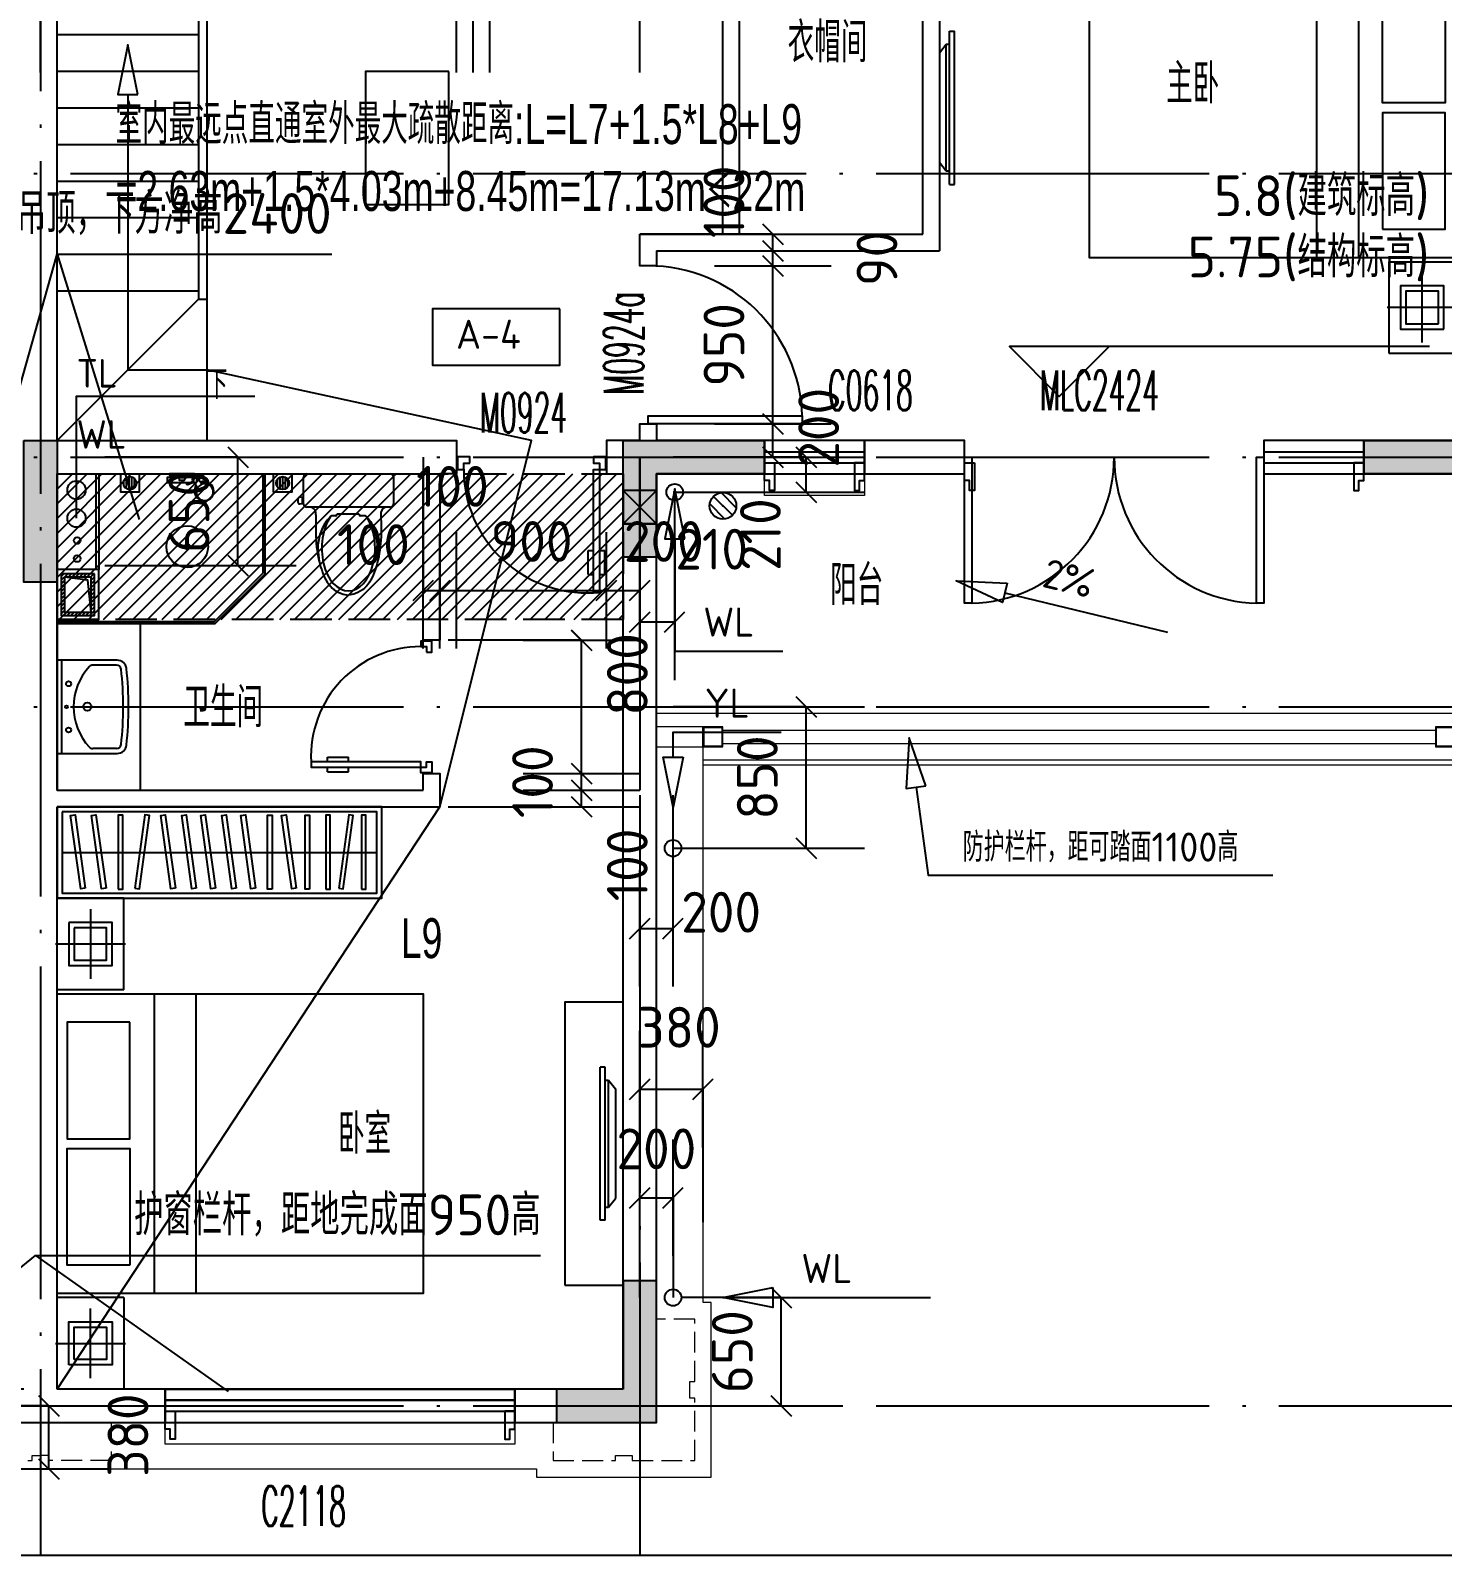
# Model space of a CAD drawing. Header units: millimetres. Extents: x -133666 to 228300, y -346623 to 180165.
# Drawn here: x -64215 to -55733, y -119190 to -110025 of the extents above; entities that cross this region are included whole.
import ezdxf
from ezdxf.enums import TextEntityAlignment as Align

# ---------------------------------------------------------------- set-up
doc = ezdxf.new("R2010")
doc.units = ezdxf.units.MM
doc.header["$LTSCALE"] = 1000
for name, pattern in [('__DASH', [0.35, 0.25, -0.1]), ('DASH', [0.35, 0.25, -0.1]), ('DOTE', [2.42, 2, -0.2, 0.02, -0.2])]:
    doc.linetypes.add(name, pattern=pattern)
doc.layers.get('0').update_dxf_attribs({"linetype": 'CONTINUOUS'})
doc.layers.add('0看线', color=9, linetype='CONTINUOUS', lineweight=0)
for name, color, linetype in [('0门窗套', 47, 'CONTINUOUS'), ('A-Lvtry', 5, 'CONTINUOUS'), ('AXIS_轴线_A', 1, 'DOTE'), ('COLU_柱墙_A', 2, 'CONTINUOUS'), ('COMP_栏杆_A', 163, 'CONTINUOUS'), ('DIM_引注_A', 3, 'CONTINUOUS'), ('DIM_标注_A', 3, 'CONTINUOUS'), ('DIM_标高_A', 3, 'CONTINUOUS'), ('DIM_符号_A', 3, 'CONTINUOUS'), ('EQU_厨卫设备_A', 6, 'CONTINUOUS'), ('EQU_活动家具_A', 237, 'CONTINUOUS'), ('HATCH_通用填充_A', 251, 'CONTINUOUS'), ('LINE_投影线_A', 7, 'CONTINUOUS'), ('LINE_细线_A', 9, 'CONTINUOUS'), ('LVTRY', 6, 'CONTINUOUS'), ('M门窗标号', 1, 'CONTINUOUS'), ('PUB_DIM', 3, 'CONTINUOUS'), ('STAIR_楼电梯_A', 9, 'CONTINUOUS'), ('TEXT_房间名称_A', 6, 'CONTINUOUS'), ('TEXT_通用文字_A', 7, 'CONTINUOUS'), ('VPIPE-雨水', 4, 'DASH'), ('WALL_填充墙_A', 2, 'CONTINUOUS'), ('WIN_门窗_A', 4, 'CONTINUOUS'), ('洁具，厨具', 6, 'CONTINUOUS'), ('看线', 161, 'CONTINUOUS')]:
    doc.layers.add(name, color=color, linetype=linetype)
doc.styles.add('_TCH_DIM', font='SIMPLEX.shx', dxfattribs={"width": 0.7, "bigfont": 'GBCBIG.shx'})
doc.styles.add('_中哲汉字字母', font='ZZ中哲字母', dxfattribs={"width": 0.7, "bigfont": 'ZZ中哲汉字'})
doc.styles.add('CADReader_TextStyle', font='tssdeng.shx', dxfattribs={"height": 0.2, "bigfont": 'gbcbig.shx'})
pattern_1 = [(270, (-773584.457, -5072206.199), (15.875, -9e-15), [])]
pattern_2 = [(270, (-774502.067, -5072206.199), (15.875, -9e-15), [])]

# ---------------------------------------------------------------- blocks, each defined once
blk = doc.blocks.new('mct-tl')
at = {"layer": '0门窗套'}
blk.add_lwpolyline([(60, 0), (60, -166.7), (30, -166.7), (30, -106.7), (0, -106.7), (0, 0), (60, 0)], dxfattribs=at)
blk = doc.blocks.new('yuirog')
at = {"layer": '0看线'}
for points in [[(-1020, 5890), (-1020, 5800), (-420, 5800), (-420, 5890)], [(3930, -50), (950, -50), (950, -100), (-100, -100), (-100, 950), (-50, 950), (-50, 4290)], [(1080, 296.7), (1080, 100), (3180, 100), (3180, 296.7)]]:
    blk.add_lwpolyline(points, dxfattribs=at)
at = {"layer": '0看线', "linetype": 'DASH', "ltscale": 0.5}
for points in [[(850, 230), (850, 0), (475, 0), (475, 30), (375, 30), (375, 0), (0, 0), (0, 375), (30, 375), (30, 475), (0, 475), (0, 850), (230, 850)], [(3505, 230), (3505, 0), (3880, 0), (3880, 30), (3930, 30)]]:
    blk.add_lwpolyline(points, dxfattribs=at)
at = {"layer": '0门窗套'}
for p in [(-4020, 5996.7), (1080, 296.7)]:
    blk.add_blockref('mct-tl', p, dxfattribs=at)
at = {"layer": '0门窗套', "extrusion": (0, 0, -1), "zscale": -1}
for p in [(1620, 5996.7), (420, 5996.7), (-3180, 296.7)]:
    blk.add_blockref('mct-tl', p, dxfattribs=at)
at = {"layer": '0门窗套', "extrusion": (0, 0, -1), "xscale": -1, "zscale": -1}
blk.add_blockref('mct-tl', (1020, 5996.7), dxfattribs=at)
blk = doc.blocks.new('座便')
for p, q in [((-270, -200), (-270, -40)), ((-250, -20), (250, -20)), ((270, -40), (270, -200)), ((-303.5, -170.5), (-303.5, -190.2)), ((-303.5, -170.5), (-303.5, -190.2)), ((-270, -162.3), (-292.7, -160.5)), ((-270, -162.3), (-292.7, -160.5)), ((-276.1, -198.8), (-276.1, -161.8)), ((-276.1, -198.8), (-276.1, -161.8)), ((-292.7, -200.1), (-270, -198.4)), ((-292.7, -200.1), (-270, -198.4)), ((-221.7, -220), (-250, -220)), ((221.7, -220), (-221.7, -220)), ((221.7, -220), (-221.7, -220)), ((-77.3, -272.6), (-100.5, -272.6)), ((-77.3, -272.6), (-100.5, -272.6)), ((-69.3, -262), (-69.3, -264.6)), ((65.1, -262), (-69.3, -262)), ((-69.3, -262), (-69.3, -264.6)), ((65.1, -262), (-69.3, -262)), ((65.1, -264.6), (65.1, -262)), ((65.1, -264.6), (65.1, -262)), ((100.5, -272.6), (73.1, -272.6)), ((100.5, -272.6), (73.1, -272.6)), ((250, -220), (221.7, -220))]:
    blk.add_line(p, q)
for centre, radius, start, end in [((-250, -40), 20, 90, 180), ((250, -40), 20, 0, 90), ((250, -40), 20, 0, 90), ((-293.5, -170.5), 10, 85.56158, 180), ((-293.5, -170.5), 10, 85.56158, 180), ((-293.5, -190.2), 10, 180, 274.43842), ((-293.5, -190.2), 10, 180, 274.43842), ((-250, -200), 20, 180, 270), ((-238.3, -260.4), 43.7, 351.37849, 67.65047), ((-100.5, -280.6), 8, 90, 145.22779), ((-100.5, -280.6), 8, 90, 145.22779), ((-77.3, -264.6), 8, 270, 0), ((-77.3, -264.6), 8, 270, 0), ((73.1, -264.6), 8, 180, 270), ((73.1, -264.6), 8, 180, 270), ((100.5, -280.6), 8, 34.77221, 90), ((100.5, -280.6), 8, 34.77221, 90), ((238.3, -260.4), 43.7, 112.34953, 188.62151), ((250, -200), 20, 270, 0)]:
    blk.add_arc(centre, radius, start, end)
blk.add_ellipse((0, -466.8), major_axis=(0, 256.5), ratio=0.624298, start_param=0.73236, end_param=5.550825)
for points, knots in [([(-195.1, -266.9), (-196.6, -324.4), (-199.4, -436.2), (-170.6, -586.5), (-119.1, -698.5), (-49.6, -739.9), (-14.2, -746.4), (0, -749)], [0, 0, 0, 0, 171.873008, 333.949451, 459.747669, 524.048243, 567.39816, 567.39816, 567.39816, 567.39816]), ([(195.1, -266.9), (196.6, -324.4), (199.4, -436.2), (170.6, -586.5), (119.1, -698.5), (49.6, -739.9), (14.2, -746.4), (0, -749)], [0, 0, 0, 0, 171.873008, 333.949451, 459.747669, 524.048243, 567.39816, 567.39816, 567.39816, 567.39816]), ([(-107.1, -276), (-116.1, -285.9), (-144.6, -317.3), (-174.9, -382.8), (-187.7, -466.4), (-179.2, -520.4), (-175, -546.4)], [0, 0, 0, 0, 40.186691, 126.909564, 211.63779, 290.070492, 290.070492, 290.070492, 290.070492]), ([(-107.1, -276), (-116.1, -285.9), (-144.6, -317.3), (-174.9, -382.8), (-187.7, -466.4), (-179.2, -520.4), (-175, -546.4)], [0, 0, 0, 0, 40.186691, 126.909564, 211.63779, 290.070492, 290.070492, 290.070492, 290.070492]), ([(107.1, -276), (116.1, -285.9), (144.6, -317.3), (174.9, -382.8), (187.7, -466.4), (179.2, -520.4), (175, -546.4)], [0, 0, 0, 0, 40.186691, 126.909564, 211.63779, 290.070492, 290.070492, 290.070492, 290.070492]), ([(107.1, -276), (116.1, -285.9), (144.6, -317.3), (174.9, -382.8), (187.7, -466.4), (179.2, -520.4), (175, -546.4)], [0, 0, 0, 0, 40.186691, 126.909564, 211.63779, 290.070492, 290.070492, 290.070492, 290.070492])]:
    blk.add_open_spline(points, degree=3, knots=knots)
blk = doc.blocks.new('shower1')
for points in [[(-51.4, -88.6), (-21.4, -88.6), (-21.4, 88.6), (-51.4, 88.6)], [(-37.2, -17.3), (-8, -17.3), (-8, 17.3), (-37.2, 17.3)], [(-21.4, -6.1), (0, -6.1), (0, 6.8), (-21.4, 6.8)], [(-8, -75), (0, -75), (0, 75), (-8, 75)]]:
    blk.add_lwpolyline(points, close=True)
for points in [[(-37.9, -62.1), (-84.5, -93.6)], [(-19.9, -89), (-61.8, -121.8)]]:
    blk.add_lwpolyline(points)
for centre, radius, start, end in [((-103.4, -132.6), 58, 56.12168, 20.8953), ((-105.6, -133.5), 55.7, 56.56803, 19.51592), ((-109.7, -137.1), 50.3, 59.93566, 17.69043), ((-41.6, -84.6), 17.1, 318.96713, 109.91341), ((-33, -78.3), 16.9, 320.84423, 107.65607), ((-117.8, -143.6), 60.1, 21.2546, 56.37155)]:
    blk.add_arc(centre, radius, start, end)
for points, knots in [([(-47.4, -68.5), (-59.3, -51.6), (-74.7, -29.7), (-56.1, -27.5), (-51.4, -27.2)], [0, 0, 0, 0, 41.956528, 54.187933, 54.187933, 54.187933, 54.187933]), ([(-46.4, -58.9), (-56.4, -46.3), (-70, -29.4), (-55.7, -31.5), (-51.4, -32.5)], [0, 0, 0, 0, 30.927195, 41.70808, 41.70808, 41.70808, 41.70808])]:
    blk.add_open_spline(points, degree=3, knots=knots)
blk = doc.blocks.new('A$C5CA51191')
at = {"layer": 'EQU_活动家具_A'}
for p, q in [((3000, 2400), (3000, 2950)), ((3000, 2950), (3400, 2950)), ((3200, 2885), (3200, 2465)), ((3410, 2675), (2990, 2675)), ((3000, 2400), (3400, 2400)), ((2565.9, 2375), (2565.9, 575)), ((2817.7, 2375), (2817.7, 575)), ((107.1, 1015), (107.1, 1935)), ((107.1, 1935), (137.1, 1935)), ((137.1, 1015), (137.1, 1935)), ((137.1, 1015), (137.1, 1935)), ((88.2, 1856.2), (46.4, 1804.4)), ((88.2, 1093.8), (88.2, 1856.2)), ((107.1, 1856.2), (88.2, 1856.2)), ((46.4, 1804.4), (46.4, 1145.6)), ((88.2, 1093.8), (46.4, 1145.6)), ((107.1, 1093.8), (88.2, 1093.8)), ((107.1, 1015), (137.1, 1015)), ((3000, 550), (3400, 550)), ((3000, 550), (3000, 0)), ((3200, 65), (3200, 485)), ((3410, 275), (2990, 275)), ((3000, 0), (3400, 0))]:
    blk.add_line(p, q, dxfattribs=at)
for points in [[(3330, 2805), (3330, 2545), (3070, 2545), (3070, 2805)], [(350, 625), (0, 625), (0, 2325), (350, 2325)], [(3400, 575), (3400, 2375), (1200, 2375), (1200, 575)], [(2962.9, 2204.9), (3339.3, 2204.9), (3339.3, 1504.6), (2962.9, 1504.6)], [(2962.9, 745.1), (3339.3, 745.1), (3339.3, 1445.4), (2962.9, 1445.4)], [(3330, 145), (3330, 405), (3070, 405), (3070, 145)]]:
    blk.add_lwpolyline(points, close=True, dxfattribs=at)
for points in [[(3297.5, 2772.5), (3297.5, 2577.5), (3102.5, 2577.5), (3102.5, 2772.5), (3297.5, 2772.5)], [(3297.5, 177.5), (3297.5, 372.5), (3102.5, 372.5), (3102.5, 177.5), (3297.5, 177.5)]]:
    blk.add_lwpolyline(points, dxfattribs=at)
blk = doc.blocks.new('A$C60E5526C')
at = {"layer": 'EQU_活动家具_A'}
blk.add_line((1920, 275), (30, 275), dxfattribs=at)
for points in [[(1950, 550), (1950, 0), (0, 0), (0, 550)], [(1920, 520), (1920, 30), (30, 30), (30, 520)], [(121.7, 53.5), (94.7, 53.5), (94.7, 498.5), (121.7, 498.5)], [(258.3, 59.7), (231.6, 56), (171.2, 496.9), (198, 500.5)], [(335.8, 53.5), (308.8, 53.5), (308.8, 498.5), (335.8, 498.5)], [(433.7, 53.5), (460.7, 53.5), (460.7, 498.5), (433.7, 498.5)], [(514.2, 59.7), (540.9, 56), (601.3, 496.9), (574.6, 500.5)], [(658.4, 53.5), (685.4, 53.5), (685.4, 498.5), (658.4, 498.5)], [(758.9, 59.7), (785.6, 56), (846, 496.9), (819.3, 500.5)], [(873.6, 59.7), (900.4, 56), (960.8, 496.9), (934, 500.5)], [(999.3, 59.7), (1026.1, 56), (1086.4, 496.9), (1059.7, 500.5)], [(1114.1, 59.7), (1140.8, 56), (1201.2, 496.9), (1174.4, 500.5)], [(1239.7, 59.7), (1266.5, 56), (1326.9, 496.9), (1300.1, 500.5)], [(1482.5, 59.7), (1455.8, 56), (1395.4, 496.9), (1422.1, 500.5)], [(1583, 53.5), (1556, 53.5), (1556, 498.5), (1583, 498.5)], [(1656, 59.7), (1682.8, 56), (1743.2, 496.9), (1716.4, 500.5)], [(1781.7, 59.7), (1808.5, 56), (1868.8, 496.9), (1842.1, 500.5)]]:
    blk.add_lwpolyline(points, close=True, dxfattribs=at)
blk = doc.blocks.new('A$C43C32891')
at = {"layer": 'EQU_活动家具_A'}
for p, q in [((410, 2950), (10, 2950)), ((410, 2400), (410, 2950)), ((210, 2885), (210, 2465)), ((0, 2675), (420, 2675)), ((410, 2400), (10, 2400)), ((592.3, 2375), (592.3, 575)), ((844.1, 2375), (844.1, 575)), ((3019.3, 1015), (3019.3, 1935)), ((3019.3, 1015), (3019.3, 1935)), ((3049.3, 1935), (3019.3, 1935)), ((3049.3, 1015), (3049.3, 1935)), ((3049.3, 1856.2), (3068.2, 1856.2)), ((3068.2, 1093.8), (3068.2, 1856.2)), ((3068.2, 1856.2), (3110, 1804.4)), ((3110, 1804.4), (3110, 1145.6)), ((3068.2, 1093.8), (3110, 1145.6)), ((3049.3, 1015), (3019.3, 1015)), ((3049.3, 1093.8), (3068.2, 1093.8)), ((410, 550), (10, 550)), ((410, 550), (410, 0)), ((210, 65), (210, 485)), ((0, 275), (420, 275)), ((410, 0), (10, 0))]:
    blk.add_line(p, q, dxfattribs=at)
for points in [[(80, 2805), (80, 2545), (340, 2545), (340, 2805)], [(10, 575), (10, 2375), (2210, 2375), (2210, 575)], [(447.1, 2204.9), (70.7, 2204.9), (70.7, 1504.6), (447.1, 1504.6)], [(447.1, 745.1), (70.7, 745.1), (70.7, 1445.4), (447.1, 1445.4)], [(80, 145), (80, 405), (340, 405), (340, 145)]]:
    blk.add_lwpolyline(points, close=True, dxfattribs=at)
for points in [[(112.5, 2772.5), (112.5, 2577.5), (307.5, 2577.5), (307.5, 2772.5), (112.5, 2772.5)], [(112.5, 177.5), (112.5, 372.5), (307.5, 372.5), (307.5, 177.5), (112.5, 177.5)]]:
    blk.add_lwpolyline(points, dxfattribs=at)
blk = doc.blocks.new('fhhrthrtjrtjrt')
at = {"layer": 'EQU_厨卫设备_A'}
h = blk.add_hatch(dxfattribs=at)
h.set_pattern_fill('ANSI31', color=256, scale=10, angle=225, style=0)
h.set_pattern_definition(pattern_1)
edge = h.paths.add_edge_path()
edge.add_arc((-285602.9, 318146), 39.3, 0, 360, ccw=False)
h = blk.add_hatch(dxfattribs=at)
h.set_pattern_fill('ANSI31', color=256, scale=10, angle=225, style=0)
h.set_pattern_definition(pattern_1)
edge = h.paths.add_edge_path()
edge.add_arc((-285602.9, 318146), 39.3, 0, 360, ccw=False)
h = blk.add_hatch(dxfattribs=at)
h.set_pattern_fill('ANSI31', color=256, scale=10, angle=225, style=0)
h.set_pattern_definition(pattern_2)
edge = h.paths.add_edge_path()
edge.add_arc((-284685.3, 318146), 39.3, 0, 360, ccw=False)
h = blk.add_hatch(dxfattribs=at)
h.set_pattern_fill('ANSI31', color=256, scale=10, angle=225, style=0)
h.set_pattern_definition(pattern_2)
edge = h.paths.add_edge_path()
edge.add_arc((-284685.3, 318146), 39.3, 0, 360, ccw=False)
at = {"layer": 'HATCH_通用填充_A'}
h = blk.add_hatch(dxfattribs=at)
h.set_pattern_fill('ANSI31', color=256, scale=500)
h.set_pattern_definition([(45, (-604135.504, -32817.92), (-44.194174, 44.194174), [])])
h.paths.add_polyline_path([(-282640.3, 317326), (-286040.3, 317326), (-286040.3, 318201), (-282640.3, 318201)])
at = {"layer": 'LVTRY', "ltscale": 5}
h = blk.add_hatch(dxfattribs=at)
h.set_pattern_fill('ANSI31', color=256, scale=10)
h.set_pattern_definition([(45, (-594158.315, -40320.07), (-11.22532015, 11.22532015), [])])
h.paths.add_polyline_path([(-286015.3, 317601), (-286015.3, 317351), (-285815.3, 317351), (-285815.3, 317601)])
h.paths.add_polyline_path([(-285995.3, 317581), (-285835.3, 317581), (-285835.3, 317371), (-285995.3, 317371)], flags=16)
at = {"layer": 'AXIS_轴线_A', "linetype": 'DOTE'}
for p, q in [((-286140.3, 322501), (-286140.3, 311701)), ((-282540.3, 318301), (-282540.3, 311701))]:
    blk.add_line(p, q, dxfattribs=at)
at = {"layer": 'COMP_栏杆_A'}
blk.add_lwpolyline([(-283290.3, 312634.4), (-285390.3, 312634.4), (-285390.3, 312701), (-283290.3, 312701)], close=True, dxfattribs=at)
at = {"layer": 'EQU_厨卫设备_A'}
for p, q in [((-282029, 317929.8), (-282119.5, 318020.3)), ((-281983.7, 317952.5), (-282096.9, 318065.6)), ((-281961.1, 317997.7), (-282051.6, 318088.2))]:
    blk.add_line(p, q, dxfattribs=at)
for points in [[(-286040.3, 317313), (-285095.3, 317313), (-284802.3, 317606), (-284802.3, 318201)], [(-286040.3, 317301), (-285090.3, 317301), (-284790.3, 317601), (-284790.3, 318201)], [(-285808.3, 318201), (-285790.3, 318201), (-285790.3, 317626), (-286040.3, 317626)], [(-285808.3, 318201), (-285808.3, 318201), (-285808.3, 317626), (-286040.3, 317626)], [(-285540.3, 317076), (-285540.3, 317301), (-286040.3, 317301), (-286040.3, 316301), (-285540.3, 316301), (-285540.3, 317076)]]:
    blk.add_lwpolyline(points, dxfattribs=at)
for points in [[(-285657.9, 318201), (-285547.9, 318201), (-285547.9, 318091), (-285657.9, 318091)], [(-285657.9, 318201), (-285547.9, 318201), (-285547.9, 318091), (-285657.9, 318091)], [(-284740.3, 318201), (-284630.3, 318201), (-284630.3, 318091), (-284740.3, 318091)]]:
    blk.add_lwpolyline(points, close=True, dxfattribs=at)
for centre, radius in [((-285923.8, 318104), 55), ((-285602.9, 318146), 39.3), ((-285602.9, 318146), 39.3), ((-284685.3, 318146), 39.3), ((-284685.3, 318146), 39.3), ((-282040.3, 318009), 80), ((-285923.8, 317935), 55), ((-285258.7, 317763.9), 125), ((-285920.1, 317800.1), 20), ((-285258.7, 317763.9), 16), ((-285920.1, 317691.6), 20)]:
    blk.add_circle(centre, radius, dxfattribs=at)
blk.add_point((-282040.3, 318009), dxfattribs=at)
at = {"layer": 'EQU_活动家具_A'}
blk.add_lwpolyline([(-283687.3, 320620.2), (-284187.3, 320620.2), (-284187.3, 319820.2), (-283687.3, 319820.2), (-283687.3, 320620.2)], dxfattribs=at)
at = {"layer": 'LINE_投影线_A'}
for p, q in [((-282440.3, 318101), (-282640.3, 318101)), ((-282440.3, 317901), (-282640.3, 317901))]:
    blk.add_line(p, q, dxfattribs=at)
at = {"layer": 'LINE_投影线_A', "linetype": '__DASH'}
blk.add_lwpolyline([(-282640.3, 317326), (-286040.3, 317326), (-286040.3, 318201), (-282640.3, 318201)], close=True, dxfattribs=at)
at = {"layer": 'LINE_投影线_A'}
blk.add_lwpolyline([(-282440.3, 318101), (-282640.3, 318101), (-282640.3, 317901), (-282440.3, 317901)], close=True, dxfattribs=at)
for points in [[(-282440.3, 317901), (-282640.3, 318101)], [(-282440.3, 318101), (-282640.3, 317901)], [(-285835.3, 317371), (-285855.8, 317561.6), (-285995.3, 317581)]]:
    blk.add_lwpolyline(points, dxfattribs=at)
at = {"layer": 'LINE_细线_A'}
blk.add_lwpolyline([(-286040.3, 312701), (-283740.3, 316201), (-283190.3, 318401), (-285140.3, 318826)], dxfattribs=at)
at = {"layer": 'LVTRY', "ltscale": 5}
for points in [[(-285790.3, 317626), (-286040.3, 317626), (-286040.3, 317326), (-285790.3, 317326)], [(-285815.3, 317601), (-286015.3, 317601), (-286015.3, 317351), (-285815.3, 317351)], [(-285835.3, 317581), (-285995.3, 317581), (-285995.3, 317371), (-285835.3, 317371)]]:
    blk.add_lwpolyline(points, close=True, dxfattribs=at)
at = {"layer": 'STAIR_楼电梯_A'}
for p, q in [((-285190.3, 321521), (-285190.3, 319251)), ((-285140.3, 321521), (-285140.3, 320565.5)), ((-286040.3, 320841), (-285190.3, 320841)), ((-286040.3, 320621), (-285190.3, 320621)), ((-285140.3, 320565.5), (-285140.3, 320409.1)), ((-286040.3, 320401), (-285190.3, 320401)), ((-285140.3, 320409.1), (-285140.3, 319251)), ((-286040.3, 320181), (-285190.3, 320181)), ((-286040.3, 319961), (-285190.3, 319961)), ((-286040.3, 319741), (-285190.3, 319741)), ((-286040.3, 319521), (-285190.3, 319521)), ((-286040.3, 319301), (-285190.3, 319301)), ((-285190.3, 319251), (-286040.3, 318401)), ((-285190.3, 319251), (-285140.3, 319251)), ((-285140.3, 319251), (-285140.3, 318401))]:
    blk.add_line(p, q, dxfattribs=at)
at = {"layer": 'WALL_填充墙_A', "linetype": 'Continuous'}
for points in [[(-282040.3, 319641), (-282040.3, 322501)], [(-281940.3, 319641), (-281940.3, 322401)], [(-280840.3, 319641), (-280840.3, 321604.3), (-280740.3, 321604.3), (-280740.3, 319541)], [(-286040.3, 318401), (-286040.3, 321521)], [(-282440.3, 319541), (-282440.3, 319451.5), (-282540.3, 319451.5), (-282540.3, 319641)], [(-282540.3, 319641), (-282040.3, 319641)], [(-281940.3, 319641), (-280840.3, 319641)], [(-282440.3, 319541), (-281940.3, 319541)], [(-281940.3, 319541), (-280740.3, 319541)], [(-282540.3, 318401), (-282540.3, 318501.5), (-282440.3, 318501.5), (-282440.3, 318401)], [(-286040.3, 318401), (-283840.3, 318401)], [(-283840.3, 318401), (-283640.3, 318401), (-283640.3, 318201), (-283740.3, 318201)], [(-282540.3, 318401), (-282740.3, 318401), (-282740.3, 318201), (-282640.3, 318201)], [(-282440.3, 318201), (-281790.3, 318201), (-281790.3, 318401), (-282440.3, 318401)], [(-280590.3, 318201), (-280590.3, 318401), (-281190.3, 318401), (-281190.3, 318201), (-280590.3, 318201)], [(-277640.3, 318401), (-278190.3, 318401), (-278190.3, 318201), (-277440.3, 318201)], [(-286040.3, 316301), (-286040.3, 318201)], [(-286040.3, 318201), (-283840.3, 318201)], [(-283740.3, 318201), (-283740.3, 317201), (-283840.3, 317201), (-283840.3, 318201)], [(-282640.3, 312701), (-282640.3, 318201)], [(-282440.3, 312501), (-282440.3, 318201)], [(-283840.3, 316301), (-283840.3, 316401), (-283740.3, 316401), (-283740.3, 316201)], [(-286040.3, 316301), (-283840.3, 316301)], [(-286040.3, 312701), (-286040.3, 316201)], [(-286040.3, 316201), (-283740.3, 316201)], [(-286240.3, 312701), (-286890.3, 312701), (-286890.3, 312501), (-286140.3, 312501)], [(-286140.3, 312501), (-285390.3, 312501), (-285390.3, 312701), (-286040.3, 312701)], [(-282640.3, 312701), (-283290.3, 312701), (-283290.3, 312501), (-282440.3, 312501)]]:
    blk.add_lwpolyline(points, dxfattribs=at)
at = {"layer": 'WIN_门窗_A', "linetype": 'Continuous'}
for points in [[(-281564, 318549), (-281564, 318501.5), (-282490.3, 318501.5), (-282490.3, 318549), (-281564, 318549)], [(-281190.3, 318201), (-281190.3, 318401), (-281790.3, 318401), (-281790.3, 318201), (-281190.3, 318201)], [(-278190.3, 318201), (-278190.3, 318401), (-278790.3, 318401), (-278790.3, 318201), (-278190.3, 318201)], [(-283560.8, 318265.5), (-283560.8, 318302.6), (-283635, 318302.6), (-283635, 318228.4), (-283597.9, 318228.4), (-283597.9, 318265.5), (-283560.8, 318265.5)], [(-282744.5, 318302.6), (-282818.7, 318302.6), (-282818.7, 318265.5), (-282781.6, 318265.5), (-282781.6, 317486.3), (-282818.7, 317486.3), (-282818.7, 318228.4), (-282744.5, 318228.4), (-282744.5, 318302.6)], [(-281790.3, 318334.4), (-281190.3, 318334.4)], [(-280545.3, 318301), (-280545.3, 317423.5), (-280590.3, 317423.5), (-280590.3, 318301), (-280545.3, 318301)], [(-278790.3, 318301), (-278790.3, 317423.5), (-278835.3, 317423.5), (-278835.3, 318301), (-278790.3, 318301)], [(-278790.3, 318334.4), (-278190.3, 318334.4)], [(-281790.3, 318267.7), (-281190.3, 318267.7)], [(-278790.3, 318267.7), (-278190.3, 318267.7)], [(-282850.1, 317739.9), (-282818.7, 317739.9)], [(-282850.1, 317597.1), (-282850.1, 317739.9)], [(-282781.6, 317739.9), (-282750.2, 317739.9)], [(-282750.2, 317597.1), (-282750.2, 317739.9)], [(-282850.1, 317597.1), (-282818.7, 317597.1)], [(-282781.6, 317597.1), (-282750.2, 317597.1)], [(-283821.9, 317130.4), (-283788.9, 317130.4), (-283788.9, 317196.3), (-283854.8, 317196.3), (-283854.8, 317163.3), (-283821.9, 317163.3), (-283821.9, 317130.4)], [(-283788.9, 316404.8), (-283854.8, 316404.8), (-283854.8, 316470.7), (-284514.5, 316470.7), (-284514.5, 316437.8), (-283821.9, 316437.8), (-283821.9, 316470.7), (-283788.9, 316470.7), (-283788.9, 316404.8)], [(-284416, 316470.7), (-284416, 316498.6)], [(-284416, 316498.6), (-284289.1, 316498.6)], [(-284289.1, 316470.7), (-284289.1, 316498.6)], [(-284416, 316409.8), (-284416, 316437.8)], [(-284416, 316409.8), (-284289.1, 316409.8)], [(-284289.1, 316409.8), (-284289.1, 316437.8)], [(-283290.3, 312501), (-283290.3, 312701), (-285390.3, 312701), (-285390.3, 312501), (-283290.3, 312501)], [(-285390.3, 312634.4), (-283290.3, 312634.4)], [(-285390.3, 312567.7), (-283290.3, 312567.7)]]:
    blk.add_lwpolyline(points, dxfattribs=at)
for centre, radius, start, end in [((-282490.3, 318525.2), 926.2, 1.46928, 90), ((-280567.8, 318301), 877.5, 271.46928, 360), ((-278812.8, 318301), 877.5, 180, 268.53072), ((-282855.8, 318227.5), 742.1, 179.92833, 272.86603), ((-283855.7, 316503.7), 659.6, 89.92833, 182.86603)]:
    blk.add_arc(centre, radius, start, end, dxfattribs=at)
at = {"layer": '洁具，厨具'}
for p, q in [((-286011.2, 316521), (-286011.2, 317081)), ((-285683.9, 317052.3), (-285825.6, 317052.3)), ((-285683.8, 316550.1), (-285826, 316550.1))]:
    blk.add_line(p, q, dxfattribs=at)
blk.add_lwpolyline([(-285624, 316570.7, 0.056951), (-285624, 317031.4, 0.381268), (-285679.6, 317081), (-286040.3, 317081), (-286040.3, 316521), (-285679.6, 316521, 0.381268)], format="xyb", close=True, dxfattribs=at)
for centre, radius in [((-285971.2, 316939.9), 15), ((-285858.7, 316801.9), 24.9), ((-285983.6, 316801.1), 8), ((-285971.2, 316662.1), 15)]:
    blk.add_circle(centre, radius, dxfattribs=at)
for centre, radius, start, end in [((-285588.2, 316801), 353.9, 136.75809, 223.15434), ((-285825.6, 317024.3), 28, 90, 136.75809), ((-285683.9, 317024.3), 28, 6.51223, 90), ((-287639.9, 316801), 1996.7, 353.49841, 6.51223), ((-285826, 316578.1), 28, 223.15434, 270), ((-285683.8, 316578.1), 28, 270, 353.49841)]:
    blk.add_arc(centre, radius, start, end, dxfattribs=at)
at = {"layer": 'A-Lvtry'}
blk.add_blockref('座便', (-284290.3, 318221), dxfattribs=at)
at = {"layer": 'EQU_厨卫设备_A', "extrusion": (0, 0, -1), "xscale": -1, "zscale": -1, "rotation": 270}
blk.add_blockref('shower1', (285289.9, 318201), dxfattribs=at)
at = {"layer": 'EQU_活动家具_A', "xscale": -1}
for name, p in [('A$C43C32891', (-277630.3, 318926)), ('A$C60E5526C', (-284090.3, 315651)), ('A$C5CA51191', (-282640.3, 312701))]:
    blk.add_blockref(name, p, dxfattribs=at)
blk = doc.blocks.new('J54J6K6K')
at = {"layer": 'DIM_引注_A', "linetype": 'Continuous'}
for points in [[(-286490.3, 317926), (-286040.3, 319521), (-285547.9, 317926)], [(-286040.3, 319521), (-284390.8, 319521)]]:
    blk.add_lwpolyline(points, dxfattribs=at)
at = {"layer": 'DIM_标注_A', "linetype": 'Continuous'}
for points in [[(-286140.3, 320614.1), (-286140.3, 321314.1)], [(-286140.3, 320614.1), (-286140.3, 321314.1)], [(-283640.1, 320614.1), (-283640.1, 321314.1)], [(-283540.3, 320614.1), (-283540.3, 321314.1)], [(-283440.3, 320614.1), (-283440.3, 321314.1)], [(-282540.3, 320614.1), (-282540.3, 321314.1)], [(-282040.3, 320614.1), (-282040.3, 321314.1)], [(-281940.3, 320614.1), (-281940.3, 321314.1)], [(-281802.2, 319702.9), (-281678.4, 319579.2)], [(-282540.3, 318301), (-281740.3, 318301), (-281740.3, 319641), (-282540.3, 319641)], [(-282090.3, 319641), (-281390.3, 319641)], [(-281802.2, 319602.9), (-281678.4, 319479.2)], [(-282090.3, 319541), (-281390.3, 319541)], [(-281802.2, 319513.3), (-281678.4, 319389.6)], [(-282090.3, 319451.5), (-281390.3, 319451.5)], [(-281802.2, 318563.3), (-281678.4, 318439.6)], [(-282090.3, 318501.5), (-281390.3, 318501.5)], [(-285753.8, 317651), (-284953.8, 317651), (-284953.8, 318301), (-285753.8, 318301)], [(-285303.8, 318301), (-284603.8, 318301)], [(-285015.7, 318362.9), (-284891.9, 318239.2)], [(-283840.3, 318301), (-283840.3, 317501), (-282540.3, 317501), (-282540.3, 318301)], [(-282340.3, 318091), (-281540.3, 318091), (-281540.3, 318301), (-282340.3, 318301)], [(-282090.3, 318301), (-281390.3, 318301)], [(-281890.3, 318301), (-281190.3, 318301)], [(-281802.2, 318362.9), (-281678.4, 318239.2)], [(-281602.2, 318362.9), (-281478.4, 318239.2)], [(-282540.3, 318111), (-282540.3, 317311), (-282330.3, 317311), (-282330.3, 318111)], [(-281602.2, 318152.9), (-281478.4, 318029.2)], [(-281890.3, 318091), (-281190.3, 318091)], [(-283840.3, 317151), (-283840.3, 317851)], [(-283740.3, 317151), (-283740.3, 317851)], [(-283640.3, 317151), (-283640.3, 317851)], [(-282740.3, 317151), (-282740.3, 317851)], [(-282540.3, 317151), (-282540.3, 317851)], [(-285303.8, 317651), (-284603.8, 317651)], [(-285015.7, 317712.9), (-284891.9, 317589.2)], [(-282540.3, 316961), (-282540.3, 317661)], [(-282330.3, 316961), (-282330.3, 317661)], [(-283902.2, 317439.2), (-283778.4, 317562.9)], [(-283802.2, 317439.2), (-283678.4, 317562.9)], [(-283702.2, 317439.2), (-283578.4, 317562.9)], [(-282802.2, 317439.2), (-282678.4, 317562.9)], [(-282602.2, 317439.2), (-282478.4, 317562.9)], [(-282602.2, 317249.2), (-282478.4, 317372.9)], [(-282392.2, 317249.2), (-282268.4, 317372.9)], [(-281602.2, 316862.9), (-281478.4, 316739.2)], [(-282340.3, 315951.5), (-281540.3, 315951.5), (-281540.3, 316801), (-282340.3, 316801)], [(-281890.3, 316801), (-281190.3, 316801)], [(-282540.3, 316269.5), (-282540.3, 315469.5), (-282340.3, 315469.5), (-282340.3, 316269.5)], [(-281602.2, 316013.4), (-281478.4, 315889.7)], [(-281890.3, 315951.5), (-281190.3, 315951.5)], [(-282540.3, 315119.5), (-282540.3, 315819.5)], [(-282340.3, 315119.5), (-282340.3, 315819.5)], [(-282602.2, 315407.7), (-282478.4, 315531.4)], [(-282402.2, 315407.7), (-282278.4, 315531.4)], [(-282540.3, 314153.5), (-282540.3, 314853.5)], [(-282160.3, 314153.5), (-282160.3, 314853.5)], [(-282602.2, 314441.7), (-282478.4, 314565.4)], [(-282222.2, 314441.7), (-282098.4, 314565.4)], [(-282540.3, 313703.5), (-282540.3, 314503.5), (-282160.3, 314503.5), (-282160.3, 313703.5)], [(-286152.2, 312662.9), (-286028.4, 312539.2)], [(-286890.3, 312221), (-286090.3, 312221), (-286090.3, 312601), (-286890.3, 312601)], [(-286440.3, 312601), (-285740.3, 312601)], [(-286152.2, 312282.9), (-286028.4, 312159.2)], [(-286440.3, 312221), (-285740.3, 312221)]]:
    blk.add_lwpolyline(points, dxfattribs=at)
at = {"layer": 'DIM_标高_A', "linetype": 'Continuous'}
blk.add_lwpolyline([(-277795.6, 318966.1), (-280319.8, 318966.1), (-280019.8, 318666.1), (-279719.8, 318966.1)], dxfattribs=at)
at = {"layer": 'DIM_符号_A', "linetype": 'Continuous'}
for points in [[(-285923.8, 317935), (-285923.8, 318668.5), (-284852.8, 318668.5)], [(-285923.8, 318301), (-284852.8, 318301)], [(-282270.3, 317811), (-282330.3, 318111), (-282390.3, 317811), (-282270.3, 317811)], [(-282330.3, 317811), (-282330.3, 317135.6), (-281680.3, 317135.6)], [(-280333.6, 317545.2), (-280361.8, 317428.6), (-280639.2, 317557.6), (-280333.6, 317545.2)], [(-280347.7, 317486.9), (-279370.5, 317250.1)], [(-282340.3, 316498.5), (-282340.3, 316648.5), (-281690.3, 316648.5)], [(-280821, 316326.5), (-280921.3, 316615.5), (-280939.8, 316310.2), (-280821, 316326.5)], [(-282280.3, 316498.5), (-282340.3, 316198.5), (-282400.3, 316498.5), (-282280.3, 316498.5)], [(-280880.4, 316318.3), (-280807.8, 315790.1), (-278736.3, 315790.1)], [(-287174, 312686.5), (-286170, 313503.1), (-285012.3, 312686.5)], [(-286170, 313503.1), (-283135.5, 313503.1)]]:
    blk.add_lwpolyline(points, dxfattribs=at)
at = {"layer": 'PUB_DIM', "linetype": 'Continuous'}
for points in [[(-283690.3, 316201), (-282890.3, 316201), (-282890.3, 317201), (-283690.3, 317201)], [(-283240.3, 317201), (-282540.3, 317201)], [(-282952.2, 317262.9), (-282828.4, 317139.2)], [(-282952.2, 316462.9), (-282828.4, 316339.2)], [(-283240.3, 316401), (-282540.3, 316401)], [(-283240.3, 316301), (-282540.3, 316301)], [(-282952.2, 316362.9), (-282828.4, 316239.2)], [(-283240.3, 316201), (-282540.3, 316201)], [(-282952.2, 316262.9), (-282828.4, 316139.2)]]:
    blk.add_lwpolyline(points, dxfattribs=at)
at = {"layer": 'VPIPE-雨水', "linetype": 'Continuous'}
for centre in [(-282330.3, 318091), (-282340.3, 315951.5)]:
    blk.add_circle(centre, 50, dxfattribs=at)
at = {"layer": 'DIM_引注_A', "color": 7, "style": 'CADReader_TextStyle'}
blk.add_text('阴影区域需吊顶，下方净高2400', height=245, dxfattribs=at).set_placement((-284390.8, 319888.5), align=Align.TOP_RIGHT)
at = {"layer": 'DIM_标注_A', "color": 7, "style": 'CADReader_TextStyle'}
for s, rotation, p in [('100', 90, (-282034.3, 319836)), ('90', 90, (-281115.3, 319496.2)), ('950', 90, (-282034.3, 318976.5)), ('200', 90, (-281465.3, 318478.1)), ('650', 90, (-285247.8, 317976)), ('100', 360.00001, (-283665.3, 318126)), ('210', 90, (-281815.3, 317836)), ('100', 360.00001, (-284140.3, 317776)), ('900', 360.00001, (-283190.3, 317795)), ('200', 360.00001, (-282395.3, 317795)), ('210', 360.00001, (-282108.3, 317748.6)), ('850', 90, (-281834.3, 316376.3)), ('200', 360.00001, (-282051.3, 315567.1)), ('380', 360.00001, (-282304.3, 314875.6)), ('380', 449.99999, (-285614.8, 312424.6))]:
    blk.add_text(s, height=245, rotation=rotation, dxfattribs=at).set_placement(p, align=Align.MIDDLE)
at = {"layer": 'DIM_标高_A', "color": 7, "style": 'CADReader_TextStyle'}
for s, p in [('5.8(建筑标高)', (-277795.6, 319995.1)), ('5.75(结构标高)', (-277795.6, 319627.6))]:
    blk.add_text(s, height=245, dxfattribs=at).set_placement(p, align=Align.TOP_RIGHT)
at = {"layer": 'DIM_符号_A', "style": 'CADReader_TextStyle'}
for s, p in [('TL', (-285923.8, 318668.5)), ('WL', (-285923.8, 318301))]:
    blk.add_text(s, height=171.5, dxfattribs=at).set_placement(p, align=Align.BOTTOM_LEFT)
at = {"layer": 'DIM_符号_A', "color": 7, "style": 'CADReader_TextStyle'}
blk.add_text('2%%%', height=175, rotation=-13.62376, dxfattribs=at).set_placement((-279963.7, 317573.9), align=Align.MIDDLE)
for s, p in [('WL', (-282005.3, 317310.6)), ('YL', (-282015.3, 316823.5)), ('防护栏杆，距可踏面1100高', (-279772, 315965.1))]:
    blk.add_text(s, height=175, dxfattribs=at).set_placement(p, align=Align.MIDDLE)
blk.add_text('护窗栏杆，距地完成面950高', height=245, dxfattribs=at).set_placement((-283135.5, 313870.6), align=Align.TOP_RIGHT)
at = {"layer": 'PUB_DIM', "color": 7, "style": 'CADReader_TextStyle'}
for s, p in [('800', (-282615.3, 316995.9)), ('100', (-283184.3, 316351)), ('100', (-282615.3, 315851))]:
    blk.add_text(s, height=245, rotation=90, dxfattribs=at).set_placement(p, align=Align.MIDDLE)
blk = doc.blocks.new('h54j54j45j4m')
at = {"layer": 'TEXT_房间名称_A', "style": '_中哲汉字字母', "width": 0.7}
for s, p in [('衣帽间', (-281651.5, 320674.1)), ('主卧', (-279378.1, 320425.6)), ('室内最远点直通室外最大疏散距离:L=L7+1.5*L8+L9', (-285689.3, 320183.1)), ('=2.63m+1.5*4.03m+8.45m=17.13m＜22m', (-285689.3, 319781.1)), ('阳台', (-281396.3, 317412.4)), ('卫生间', (-285281.7, 316677.5)), ('L9', (-283975.7, 315290.8)), ('卧室', (-284352.5, 314114.5))]:
    blk.add_text(s, height=240, dxfattribs=at).set_placement(p)
blk = doc.blocks.new('554y54y')
at = {"layer": 'M门窗标号', "style": '_TCH_DIM', "width": 0.494118}
blk.add_text('M0924a', height=238, rotation=90, dxfattribs=at).set_placement((-282517.5, 318676.2))
for s, p in [('C0618', (-281409, 318583.9)), ('MLC2424', (-280136.4, 318583.9)), ('M0924', (-283500.4, 318449.2)), ('C2118', (-284814.4, 311879.1))]:
    blk.add_text(s, height=238, dxfattribs=at).set_placement(p)
blk = doc.blocks.new('A$C2E3860E6')
at = {"layer": 'HATCH_通用填充_A'}
h = blk.add_hatch(color=256, dxfattribs=at)
h.dxf.hatch_style = 1
h.paths.add_polyline_path([(39600, 200), (40000, 200), (40000, 0), (39400, 0), (39400, 850), (39600, 850)])
h.paths.add_polyline_path([(46600, 200), (46200, 200), (46200, 0), (46800, 0), (46800, 850), (46600, 850)])
h.paths.add_polyline_path([(22400, 200), (22800, 200), (22800, 0), (22200, 0), (22200, 850), (22400, 850)])
h.paths.add_polyline_path([(29400, 200), (29000, 200), (29000, 0), (29600, 0), (29600, 850), (29400, 850)])
h.paths.add_polyline_path([(41950, 15750), (41450, 15750), (41450, 15350), (41950, 15350)])
h.paths.add_polyline_path([(44750, 15750), (44250, 15750), (44250, 15350), (44750, 15350)])
h.paths.add_polyline_path([(38600, 9900), (38600, 10750), (38800, 10750), (38800, 9900)])
h.paths.add_polyline_path([(47600, 9900), (47600, 10750), (47400, 10750), (47400, 9900)])
h.paths.add_polyline_path([(41950, 17300), (41450, 17300), (41450, 16900), (41950, 16900)])
h.paths.add_polyline_path([(44750, 17300), (44250, 17300), (44250, 16900), (44750, 16900)])
h.paths.add_polyline_path([(40800, 13600), (40300, 13600), (40300, 13200), (40800, 13200)])
h.paths.add_polyline_path([(45900, 13600), (45400, 13600), (45400, 13200), (45900, 13200)])
h.paths.add_polyline_path([(35700, 11700), (35700, 11200), (35500, 11200), (35500, 11900), (36350, 11900), (36350, 11700)])
h.paths.add_polyline_path([(34600, 9900), (34600, 8450), (34400, 8450), (34400, 10100), (34600, 10100)])
h.paths.add_polyline_path([(35150, 5900), (34600, 5900), (34600, 6550), (34400, 6550), (34400, 5700), (35150, 5700)])
h.paths.add_polyline_path([(43200, 5900), (43000, 5900), (43000, 5050), (43200, 5050)])
h.paths.add_polyline_path([(43850, 11700), (43850, 11300), (44050, 11300), (44050, 11900), (42150, 11900), (42150, 9900), (44050, 9900), (44050, 10500), (43850, 10500), (43850, 10100), (42350, 10100), (42350, 11700)])
h.paths.add_polyline_path([(50500, 11700), (50500, 11200), (50700, 11200), (50700, 11900), (49850, 11900), (49850, 11700)])
h.paths.add_polyline_path([(51600, 9900), (51600, 8450), (51800, 8450), (51800, 10100), (51600, 10100)])
h.paths.add_polyline_path([(51050, 5900), (51600, 5900), (51600, 6550), (51800, 6550), (51800, 5700), (51050, 5700)])
h.paths.add_polyline_path([(24750, 15750), (24250, 15750), (24250, 15350), (24750, 15350)])
h.paths.add_polyline_path([(27550, 15750), (27050, 15750), (27050, 15350), (27550, 15350)])
h.paths.add_polyline_path([(21400, 9900), (21400, 10750), (21600, 10750), (21600, 9900)])
h.paths.add_polyline_path([(30400, 9900), (30400, 10750), (30200, 10750), (30200, 9900)])
h.paths.add_polyline_path([(24750, 17300), (24250, 17300), (24250, 16900), (24750, 16900)])
h.paths.add_polyline_path([(27550, 17300), (27050, 17300), (27050, 16900), (27550, 16900)])
h.paths.add_polyline_path([(23600, 13600), (23100, 13600), (23100, 13200), (23600, 13200)])
h.paths.add_polyline_path([(28700, 13600), (28200, 13600), (28200, 13200), (28700, 13200)])
h.paths.add_polyline_path([(18500, 11700), (18500, 11200), (18300, 11200), (18300, 11900), (19150, 11900), (19150, 11700)])
h.paths.add_polyline_path([(17400, 9900), (17400, 8450), (17200, 8450), (17200, 10100), (17400, 10100)], flags=17)
h.paths.add_polyline_path([(17950, 5900), (17400, 5900), (17400, 6550), (17200, 6550), (17200, 5700), (17950, 5700)])
h.paths.add_polyline_path([(26000, 5900), (25800, 5900), (25800, 5050), (26000, 5050)])
h.paths.add_polyline_path([(25150, 11700), (25150, 11300), (24950, 11300), (24950, 11900), (26850, 11900), (26850, 9900), (24950, 9900), (24950, 10500), (25150, 10500), (25150, 10100), (26650, 10100), (26650, 11700)])
h.paths.add_polyline_path([(33300, 11700), (33300, 11200), (33500, 11200), (33500, 11900), (32650, 11900), (32650, 11700)])
h.paths.add_polyline_path([(34400, 9900), (34400, 8450), (34600, 8450), (34600, 10100), (34400, 10100)])
h.paths.add_polyline_path([(33850, 5900), (34400, 5900), (34400, 6550), (34600, 6550), (34600, 5700), (33850, 5700)])
h.paths.add_polyline_path([(9850, 15750), (10350, 15750), (10350, 15350), (9850, 15350)])
h.paths.add_polyline_path([(7050, 15750), (7550, 15750), (7550, 15350), (7050, 15350)])
h.paths.add_polyline_path([(13200, 9900), (13200, 10750), (13000, 10750), (13000, 9900)])
h.paths.add_polyline_path([(4200, 9900), (4200, 10750), (4400, 10750), (4400, 9900)])
h.paths.add_polyline_path([(9850, 17300), (10350, 17300), (10350, 16900), (9850, 16900)])
h.paths.add_polyline_path([(7050, 17300), (7550, 17300), (7550, 16900), (7050, 16900)])
h.paths.add_polyline_path([(11000, 13600), (11500, 13600), (11500, 13200), (11000, 13200)])
h.paths.add_polyline_path([(5900, 13600), (6400, 13600), (6400, 13200), (5900, 13200)])
h.paths.add_polyline_path([(16100, 11700), (16100, 11200), (16300, 11200), (16300, 11900), (15450, 11900), (15450, 11700)])
h.paths.add_polyline_path([(5200, 200), (5600, 200), (5600, 0), (5000, 0), (5000, 850), (5200, 850)])
h.paths.add_polyline_path([(17200, 9900), (17200, 8450), (17400, 8450), (17400, 10100), (17200, 10100)])
h.paths.add_polyline_path([(16650, 5900), (17200, 5900), (17200, 6550), (17400, 6550), (17400, 5700), (16650, 5700)])
h.paths.add_polyline_path([(12200, 200), (11800, 200), (11800, 0), (12400, 0), (12400, 850), (12200, 850)])
h.paths.add_polyline_path([(8600, 5900), (8800, 5900), (8800, 5050), (8600, 5050)])
h.paths.add_polyline_path([(9450, 11700), (9450, 11300), (9650, 11300), (9650, 11900), (7750, 11900), (7750, 9900), (9650, 9900), (9650, 10500), (9450, 10500), (9450, 10100), (7950, 10100), (7950, 11700)])
h.paths.add_polyline_path([(1300, 11700), (1300, 11200), (1100, 11200), (1100, 11900), (1950, 11900), (1950, 11700)])
h.paths.add_polyline_path([(200, 9900), (200, 8450), (0, 8450), (0, 10100), (200, 10100)])
h.paths.add_polyline_path([(750, 5900), (200, 5900), (200, 6550), (0, 6550), (0, 5700), (750, 5700)])
edge = h.paths.add_edge_path()
edge.add_line((38750, 5900), (38750, 5700))
edge.add_line((38750, 5700), (39400, 5700))
edge.add_line((39400, 5700), (39400, 5200))
edge.add_line((39400, 5200), (39600, 5200))
edge.add_line((39600, 5200), (39600, 5900))
edge.add_line((39600, 5900), (38750, 5900))
edge.add_line((47450, 5900), (47450, 5700))
edge.add_line((47450, 5700), (46800, 5700))
edge.add_line((46800, 5700), (46800, 5200))
edge.add_line((46800, 5200), (46600, 5200))
edge.add_line((46600, 5200), (46600, 5900))
edge.add_line((46600, 5900), (47450, 5900))
edge.add_line((21550, 5900), (21550, 5700))
edge.add_line((21550, 5700), (22200, 5700))
edge.add_line((22200, 5700), (22200, 5200))
edge.add_line((22200, 5200), (22400, 5200))
edge.add_line((22400, 5200), (22400, 5900))
edge.add_line((22400, 5900), (21550, 5900))
edge.add_line((30250, 5900), (30250, 5700))
edge.add_line((30250, 5700), (29600, 5700))
edge.add_line((29600, 5700), (29600, 5200))
edge.add_line((29600, 5200), (29400, 5200))
edge.add_line((29400, 5200), (29400, 5900))
edge.add_line((29400, 5900), (30250, 5900))
edge.add_line((13050, 5900), (13050, 5700))
edge.add_line((13050, 5700), (12400, 5700))
edge.add_line((12400, 5700), (12400, 5200))
edge.add_line((12400, 5200), (12200, 5200))
edge.add_line((12200, 5200), (12200, 5900))
edge.add_line((12200, 5900), (13050, 5900))
edge.add_line((4350, 5900), (4350, 5700))
edge.add_line((4350, 5700), (5000, 5700))
edge.add_line((5000, 5700), (5000, 5200))
edge.add_line((5000, 5200), (5200, 5200))
edge.add_line((5200, 5200), (5200, 5900))
edge.add_line((5200, 5900), (4350, 5900))
h = blk.add_hatch(color=256, dxfattribs=at)
h.dxf.hatch_style = 1
h.paths.add_polyline_path([(12200, 5900), (12200, 5200), (12400, 5200), (12400, 5700), (13050, 5700), (13050, 5900)])
at = {"layer": 'COLU_柱墙_A'}
for points in [[(16650, 5900), (17200, 5900), (17200, 6550), (17400, 6550), (17400, 5700), (16650, 5700), (16650, 5900)], [(8600, 5900), (8800, 5900), (8800, 5050), (8600, 5050), (8600, 5900)], [(13050, 5900), (13050, 5700), (12400, 5700), (12400, 5200), (12200, 5200), (12200, 5900), (13050, 5900)], [(12200, 200), (11800, 200), (11800, 0), (12400, 0), (12400, 850), (12200, 850), (12200, 200)]]:
    blk.add_lwpolyline(points, dxfattribs=at)
blk = doc.blocks.new('h54h54j45j45j')
at = {"layer": '0看线'}
for points in [[(326495.2, 370185.9), (321695.2, 370185.9)], [(322095.2, 370085.9), (326375.2, 370085.9)], [(322095.2, 370005.9), (326375.2, 370005.9)], [(326495.2, 369905.9), (321975.2, 369905.9)], [(326495.2, 369875.9), (321975.2, 369875.9)]]:
    blk.add_lwpolyline(points, dxfattribs=at)
for points in [[(321975.2, 370105.9), (321695.2, 370105.9), (321695.2, 369985.9), (321975.2, 369985.9)], [(322095.2, 370105.9), (321975.2, 370105.9), (321975.2, 369985.9), (322095.2, 369985.9)], [(322090.2, 370100.9), (321980.2, 370100.9), (321980.2, 369990.9), (322090.2, 369990.9)], [(326495.2, 370105.9), (326375.2, 370105.9), (326375.2, 369985.9), (326495.2, 369985.9)], [(326490.2, 370100.9), (326380.2, 370100.9), (326380.2, 369990.9), (326490.2, 369990.9)]]:
    blk.add_lwpolyline(points, close=True, dxfattribs=at)
blk = doc.blocks.new('hj54j54j54')
at = {"layer": 'DIM_标注_A', "linetype": 'Continuous'}
for points in [[(365261.7, 374971.4), (365261.7, 375671.4)], [(365461.7, 374971.4), (365461.7, 375671.4)], [(372661.7, 374971.4), (372661.7, 375671.4)], [(372861.7, 374971.4), (372861.7, 375671.4)], [(365199.9, 375259.6), (365323.6, 375383.3)], [(365261.7, 374721.4), (365261.7, 375321.4), (365461.7, 375321.4), (365461.7, 374721.4)], [(365399.9, 375259.6), (365523.6, 375383.3)], [(372599.9, 375259.6), (372723.6, 375383.3)], [(372661.7, 374721.4), (372661.7, 375321.4), (372861.7, 375321.4), (372861.7, 374721.4)], [(372799.9, 375259.6), (372923.6, 375383.3)], [(364549.9, 374783.3), (364673.6, 374659.6)], [(373449.9, 374783.3), (373573.6, 374659.6)], [(364261.7, 374721.4), (364961.7, 374721.4)], [(365211.7, 374071.4), (364611.7, 374071.4), (364611.7, 374721.4), (365211.7, 374721.4)], [(372911.7, 374071.4), (373511.7, 374071.4), (373511.7, 374721.4), (372911.7, 374721.4)], [(373161.7, 374721.4), (373861.7, 374721.4)], [(364549.9, 374133.3), (364673.6, 374009.6)], [(373449.9, 374133.3), (373573.6, 374009.6)], [(364261.7, 374071.4), (364961.7, 374071.4)], [(373161.7, 374071.4), (373861.7, 374071.4)]]:
    blk.add_lwpolyline(points, dxfattribs=at)
at = {"layer": 'DIM_符号_A', "linetype": 'Continuous'}
for points in [[(364661.7, 374781.4), (364961.7, 374721.4), (364661.7, 374661.4), (364661.7, 374781.4)], [(373461.7, 374781.4), (373461.7, 374661.4), (373161.7, 374721.4), (373461.7, 374781.4)], [(363714, 374721.4), (364661.7, 374721.4)], [(373461.7, 374721.4), (374409.4, 374721.4)]]:
    blk.add_lwpolyline(points, dxfattribs=at)
at = {"layer": 'VPIPE-雨水', "linetype": 'Continuous'}
for centre in [(365261.7, 374721.4), (372861.7, 374721.4)]:
    blk.add_circle(centre, 50, dxfattribs=at)
at = {"layer": 'DIM_标注_A', "color": 7, "style": 'CADReader_TextStyle'}
for s, rotation, p in [('200', 360.00001, (365361.7, 375615.4)), ('200', 360.00001, (372761.7, 375615.4)), ('650', 449.99999, (364317.7, 374396.4)), ('650', 449.99999, (373217.7, 374396.4))]:
    blk.add_text(s, height=245, rotation=rotation, dxfattribs=at).set_placement(p, align=Align.MIDDLE)
at = {"layer": 'DIM_符号_A', "color": 7, "style": 'CADReader_TextStyle'}
for p in [(364337.9, 374896.4), (373785.6, 374896.4)]:
    blk.add_text('WL', height=175, dxfattribs=at).set_placement(p, align=Align.MIDDLE)

msp = doc.modelspace()

# ---------------------------------------------------------------- linework, layer by layer
msp.add_lwpolyline([(-20255, -119189.6), (-73655, -119189.6), (-73655, -100899.6), (-20255, -100899.6)], close=True)
at = {"layer": 'AXIS_轴线_A', "linetype": 'DOTE'}
for p, q in [((-73655, -110885), (-20255, -110885)), ((-73655, -112589.6), (-20255, -112589.6)), ((-73655, -114089.6), (-20255, -114089.6)), ((-73655, -118289.6), (-20255, -118289.6))]:
    msp.add_line(p, q, dxfattribs=at)
at = {"layer": 'DIM_符号_A', "linetype": 'Continuous'}
for points in [[(-63570, -110410.3), (-63630, -110110.3), (-63690, -110410.3), (-63570, -110410.3)], [(-63630, -110410.3), (-63630, -112064.3), (-63155, -112064.6)]]:
    msp.add_lwpolyline(points, dxfattribs=at)
at = {"layer": 'PUB_DIM', "linetype": 'Continuous'}
for points in [[(-60966.9, -113627.8), (-60843.2, -113751.5)], [(-61705, -114689.6), (-60905, -114689.6), (-60905, -113689.6), (-61705, -113689.6)], [(-61255, -113689.6), (-60555, -113689.6)], [(-60966.9, -114427.8), (-60843.2, -114551.5)], [(-61255, -114489.6), (-60555, -114489.6)], [(-60966.9, -114527.8), (-60843.2, -114651.5)], [(-61255, -114589.6), (-60555, -114589.6)], [(-60966.9, -114627.8), (-60843.2, -114751.5)], [(-61255, -114689.6), (-60555, -114689.6)]]:
    msp.add_lwpolyline(points, dxfattribs=at)
at = {"layer": '看线'}
msp.add_lwpolyline([(-61035.1, -111696.9), (-61799.1, -111696.9), (-61799.1, -112036.2), (-61035.1, -112036.2)], close=True, dxfattribs=at)

# ---------------------------------------------------------------- block references
msp.add_blockref('yuirog', (-68085, -118619.6))
at = {"xscale": -1}
msp.add_blockref('yuirog', (-60225, -118619.6), dxfattribs=at)
at = {"layer": 'DIM_标注_A'}
msp.add_blockref('J54J6K6K', (221985.2, -430890.6), dxfattribs=at)
at = {"layer": 'HATCH_通用填充_A'}
for name, p in [('A$C2E3860E6', (-72855, -118389.6)), ('h54h54j45j45j', (-382150.3, -484315.6)), ('hj54j54j54', (-433216.8, -492361.1))]:
    msp.add_blockref(name, p, dxfattribs=at)
at = {"layer": 'LINE_细线_A'}
msp.add_blockref('fhhrthrtjrtjrt', (221985.2, -430890.6), dxfattribs=at)
at = {"layer": 'M门窗标号'}
msp.add_blockref('554y54y', (221985.2, -430890.6), dxfattribs=at)
at = {"layer": 'TEXT_房间名称_A'}
msp.add_blockref('h54j54j45j4m', (221985.2, -430890.6), dxfattribs=at)

# ---------------------------------------------------------------- texts
at = {"layer": 'DIM_符号_A', "color": 7, "style": 'CADReader_TextStyle'}
msp.add_text('下', height=175, dxfattribs=at).set_placement((-63156.8, -112064.6), align=Align.TOP_LEFT)
at = {"layer": 'PUB_DIM', "color": 7, "style": 'CADReader_TextStyle'}
for s, p in [('800', (-60630, -113894.7)), ('100', (-61199, -114539.6)), ('100', (-60630, -115039.6))]:
    msp.add_text(s, height=245, rotation=90, dxfattribs=at).set_placement(p, align=Align.MIDDLE)
at = {"layer": 'TEXT_通用文字_A', "style": 'CADReader_TextStyle'}
msp.add_text('A-4', height=175, dxfattribs=at).set_placement((-61658.3, -111990.4), align=Align.BOTTOM_LEFT)

doc.saveas('drawing.dxf')
